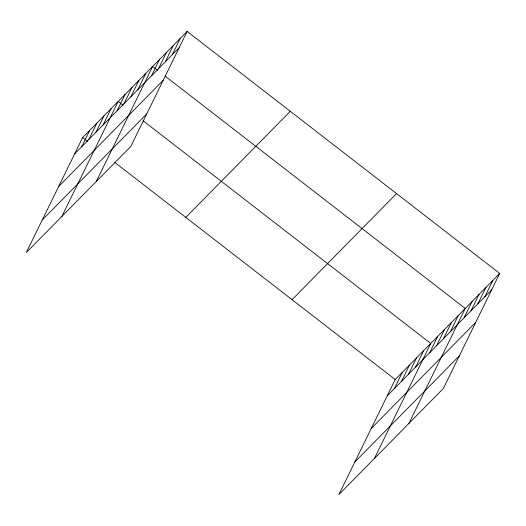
<?xml version="1.0" encoding="UTF-8"?>
<svg xmlns="http://www.w3.org/2000/svg" width="526" height="526" viewBox="0 0 526 526"><rect width="100%" height="100%" fill="white"/><g stroke="black" fill="none" stroke-linecap="round" stroke-linejoin="round"><path stroke-width="0.79" d="M187.131 31.435L82.648 137.536L26.3 252.552L130.783 146.458L187.131 31.435L499.7 273.448L443.352 388.464L338.869 494.565L395.217 379.542L499.7 273.448M81.747 146.662L89.755 130.316M88.855 139.443L96.856 123.104M95.956 132.23L103.964 115.891M103.063 125.017L111.065 108.672M61.825 216.482L118.172 101.459L123.176 105.331M117.061 110.795L125.07 94.456M123.958 103.793L131.96 87.454M130.856 96.791L138.857 80.452M137.753 89.788L145.755 73.449M96.304 181.47L152.652 66.447L157.655 70.32M151.541 75.783L159.549 59.445M158.438 68.781L166.44 52.442M165.335 61.779L173.337 45.44M172.232 54.776L180.234 38.437M394.316 388.668L402.324 372.329M401.423 381.455L409.425 365.116M408.524 374.242L416.533 357.897M415.632 367.023L423.634 350.684M374.394 458.488L430.741 343.471L143.177 120.822M429.63 352.808L437.639 336.469M436.527 345.806L444.536 329.467M443.425 338.803L451.426 322.464M450.322 331.801L458.324 315.462M408.873 423.476L465.221 308.46L165.151 76.132M464.11 317.796L472.118 301.457M471.007 310.794L479.015 294.455M477.904 303.791L485.906 287.452M484.801 296.789L492.803 280.45M74.639 153.875L179.123 47.774M58.688 186.441L163.172 80.34M42.251 219.986L146.734 113.892M185.796 217.396L290.28 111.302M292.068 299.682L396.551 193.581M387.215 395.887L491.692 289.787M371.257 428.447L475.741 322.353M354.82 461.999L459.303 355.905M82.648 137.536L87.651 141.409M114.53 162.218L395.217 379.542"/></g></svg>
